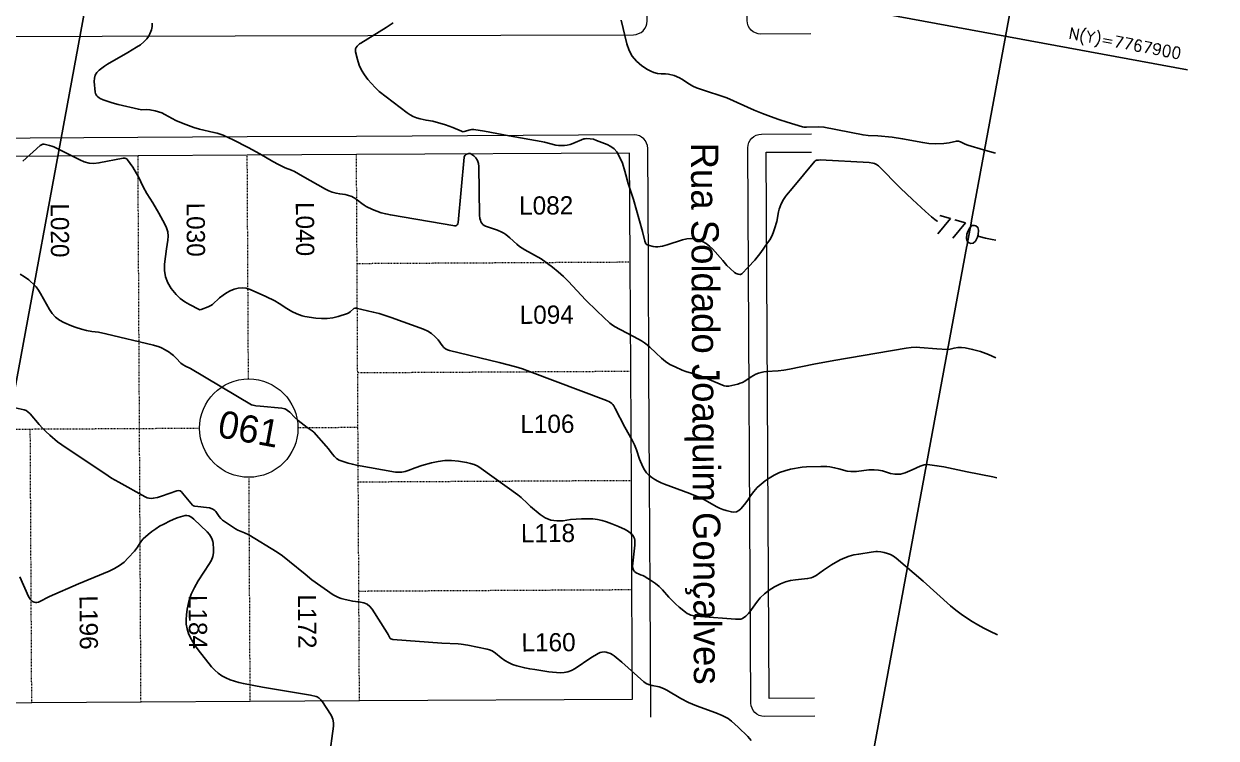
# Model space of a CAD drawing. Header units: centimetres. Extents: x 0 to 1302389, y -144212 to 85618.
# Drawn here: x 380644 to 393699, y -80917 to -73095 of the extents above; entities that cross this region are included whole.
import ezdxf
from ezdxf.enums import TextEntityAlignment as Align

# ---------------------------------------------------------------- set-up
doc = ezdxf.new("R2010")
doc.units = ezdxf.units.CM
doc.header["$LTSCALE"] = 4
doc.linetypes.add('Contínua', pattern=[0])
doc.linetypes.add('TRACEJADO', pattern=[2, 1, -1])
for name, color, linetype in [('CANEVA', 252, 'Continuous'), ('CURVAS-INTERMEDIARIAS', 39, 'Continuous'), ('CURVAS-MESTRA', 34, 'Continuous')]:
    doc.layers.add(name, color=color, linetype=linetype)
for name, color, linetype, lineweight in [('K-ALINHAMENTO', 10, 'Continuous', 9), ('P-MEIOFIO', 171, 'Continuous', 9), ('P-URB', 2, 'Continuous', 9), ('textos', 2, 'Continuous', 9)]:
    doc.layers.add(name, color=color, linetype=linetype, lineweight=lineweight)
doc.styles.add('EC_NOMES', font='GOTHIC.TTF')
doc.styles.add('L50', font='ROMANS.SHX', dxfattribs={"height": 1.25})
doc.styles.add('Padrão', font='simplex.shx')

msp = doc.modelspace()

# ---------------------------------------------------------------- linework, layer by layer
at = {"layer": 'CANEVA'}
for p, q in [((376780.538, -97477.493), (383898.008, -58941.471)), ((359448.449, -67330.225), (393383.191, -73597.854))]:
    msp.add_line(p, q, dxfattribs=at)
at = {"layer": 'CURVAS-INTERMEDIARIAS'}
for points, elevation in [([(391286.911, -76751.595), (391207.11, -76714.052), (391119.6, -76682.849), (391031.893, -76660.072), (390952.174, -76643.048), (390911.132, -76637.646), (390869.745, -76638.83), (390828.489, -76644.791), (390784.637, -76656.141), (390755.006, -76659.739), (390638.907, -76653.174), (390453.124, -76638.461), (390415.835, -76636.824), (390359.916, -76639.976), (390304.34, -76647.417), (389513.667, -76780.885), (389293.59, -76822.462), (389025.747, -76876.653), (388964.013, -76886.433), (388901.915, -76893.571), (388773.981, -76903.175), (388744.664, -76906.72), (388715.883, -76912.36), (388687.907, -76921.159), (388660.455, -76932.061), (388632.627, -76945.985), (388608.006, -76959.772), (388538.011, -77007.147), (388513.684, -77020.603), (388487.853, -77030.852), (388461.012, -77038.989), (388361.529, -77062.3), (388335.506, -77064.203), (388310.177, -77057.954), (388058.667, -76951.725), (388018.022, -76936.931), (387893.476, -76900.479), (387852.618, -76886.669), (387773.625, -76851.83), (387718.817, -76823.89), (387669.867, -76793.92), (387626.176, -76756.712), (387563.563, -76696.51), (387497.566, -76636.301), (387468.523, -76611.589), (387437.944, -76588.824), (387406.027, -76567.929), (387372.98, -76548.873), (387112.222, -76407.875), (387075.643, -76384.782), (387058.634, -76371.465), (386919.75, -76242.477), (386793.535, -76118.211), (386606.614, -75914.97), (386551.339, -75860.421), (386492.758, -75809.446), (386431.964, -75760.85), (386306.546, -75668.049), (386129.23, -75570.07), (386069.915, -75531.629), (386042.553, -75509.336), (385964.524, -75436.851), (385923.167, -75403.409), (385901.304, -75388.496), (385878.657, -75375.08), (385830.174, -75354.267), (385699.527, -75310.242), (385683.253, -75302.27), (385668.994, -75292.117), (385657.771, -75278.693), (385648.562, -75263.087), (385642.219, -75245.355), (385637.3, -75227.318), (385633.159, -75190.037), (385626.124, -74655.354), (385622.299, -74622.672), (385611.846, -74591.471), (385594.672, -74563.732), (385571.037, -74541.235), (385539.893, -74519.064), (385529.305, -74515.589), (385517.821, -74515.322), (385506.462, -74517.339), (385489.286, -74523.308), (385479.797, -74528.863), (385472.181, -74535.858), (385467.368, -74545.013), (385464.42, -74555.597), (385397.774, -75269.276), (385394.326, -75283.994), (385387.009, -75297.217), (385376.055, -75305.602), (385362.348, -75307.053), (384658.144, -75187.621), (384607.42, -75176.915), (384557.513, -75163.592), (384508.829, -75146.34), (384460.952, -75126.471), (384393.14, -75093.707), (384368.736, -75079.216), (384345.69, -75062.636), (384298.915, -75024.403), (384278.531, -75009.986), (384234.359, -74986.463), (384187.058, -74969.953), (384162.638, -74964.601), (384103.558, -74956.882), (384062.139, -74949.678), (384021.752, -74939.249), (383982.945, -74923.994), (383945.181, -74905.506), (383695.549, -74763.756), (383609.041, -74712.316), (383575.5, -74696.756), (383505.752, -74670.962), (383430.567, -74635.752), (383370.912, -74603.764), (383226.209, -74518.357), (383100.397, -74449.087), (382936.601, -74365.321), (382887.437, -74341.393), (382824.724, -74314.162), (382759.893, -74292.418), (382724.846, -74282.874), (382567.733, -74248.798), (382506.344, -74229.818), (382387.737, -74187.5), (382306.998, -74153.554), (382268.329, -74133.105), (382187.788, -74086.233), (382153.609, -74069.958), (382117.948, -74057.26), (382081.289, -74046.952), (382024.051, -74034.911), (381988.41, -74032.858), (381934.681, -74034.691), (381899.277, -74029.379), (381677.617, -73976.358), (381611.002, -73958.622), (381510.877, -73925.434), (381481.433, -73912.496), (381467.646, -73904.284), (381454.336, -73895.187), (381443.29, -73884.37), (381434.459, -73872.32), (381428.933, -73858.448), (381425.612, -73843.342), (381415.371, -73724.675), (381417.763, -73689.28), (381426.318, -73656.513), (381444.132, -73627.725), (381468.106, -73601.576), (381529.043, -73556.552), (381560.827, -73535.97), (381783.622, -73406.973), (381878.49, -73350.591), (381919.841, -73323.648), (381957.72, -73292.019), (381990.231, -73258.173), (382009.127, -73233.012), (382024.101, -73205.332), (382041.217, -73161.883), (382048.67, -73124.604), (382050.065, -73087.859)], 76841.011), ([(391281.607, -74512.689), (391149.723, -74475.715), (390981.169, -74424.405), (390950.231, -74413.349), (390897.852, -74387.733), (390876.919, -74380.35), (390855.23, -74379.03), (390775.045, -74397.067), (390716.001, -74404.851), (390623.214, -74407.872), (390554.422, -74405.656), (390486.286, -74395.99), (390265.544, -74353.203), (390152.039, -74336.486), (389994.943, -74320.535), (389887.08, -74317.113), (389833.274, -74311.077), (389404.142, -74225.676), (389347.037, -74221.037), (389213.325, -74226.695), (389183.32, -74225.461), (389168.587, -74222.811), (389000.041, -74172.06), (388909.166, -74142.454), (388819.104, -74110.699), (388730.239, -74075.698), (388642.186, -74038.547), (388342.559, -73906.779), (388051.211, -73811.506), (388010.139, -73795.893), (387970.26, -73777.937), (387932.171, -73756.439), (387848.508, -73701.065), (387821.092, -73685.705), (387762.753, -73661.957), (387701.449, -73647.239), (387670.201, -73643.515), (387621.148, -73641.316), (387581.674, -73637.248), (387543.523, -73628.925), (387507.351, -73614.217), (387472.491, -73595.262), (387409.803, -73553.796), (387352.457, -73505.299), (387304.336, -73450.429), (387270.048, -73386.013), (387244.964, -73315.229), (387185.873, -73054.599)], 76641.682), ([(380632.516, -74596.998), (380822.009, -74428.537), (380836.895, -74418.344), (380853.772, -74412.846), (380865.542, -74413.429), (380926.383, -74426.652), (380949.978, -74433.777), (380972.908, -74442.806), (381255.367, -74585.329), (381305.486, -74606.119), (381358.197, -74618.966), (381412.169, -74623.006), (381466.028, -74617.619), (381733.139, -74567.225), (381751.131, -74567.214), (381759.521, -74568.976), (381767.188, -74572.024), (381773.746, -74577.016), (381779.578, -74583.302), (381835.943, -74664.161), (381879.248, -74733.476), (381898.031, -74769.732), (381950.678, -74880.653), (381991.558, -74951.577), (382054.712, -75053.078), (382122.984, -75168.791), (382189.177, -75287.474), (382207.331, -75329.989), (382219.587, -75373.542), (382222.97, -75418.66), (382220.453, -75464.826), (382206.452, -75558.958), (382185.035, -75724.854), (382184.712, -75796.895), (382194.919, -75866.086), (382220.912, -75931.018), (382257.444, -75993.102), (382273.671, -76014.393), (382313.737, -76060.194), (382357.266, -76101.852), (382405.974, -76137.3), (382458.151, -76168.626), (382564.201, -76222.905), (382572.038, -76224.869), (382586.394, -76224.237), (382661.736, -76195.545), (382691.743, -76180.909), (382709.409, -76167.459), (382788.131, -76096.49), (382824.857, -76066.929), (382863.396, -76040.338), (382904.652, -76018.191), (382947.72, -75999.015), (382992.01, -75988.091), (383036.097, -75984.142), (383079.879, -75990.678), (383123.447, -76004.188), (383294.386, -76080.89), (383391.801, -76129.794), (383438.658, -76157.543), (383523.52, -76213.341), (383576.586, -76245.5), (383632.63, -76272.128), (383691.206, -76292.179), (383721.316, -76299.21), (383842.567, -76317.612), (383904.017, -76322.211), (383965.05, -76321.444), (384025.438, -76312.641), (384085.409, -76298.472), (384188.078, -76265.705), (384202.78, -76258.478), (384216.368, -76249.333), (384258.203, -76213.732), (384271.462, -76208.124), (384280.949, -76208.447), (384470.572, -76251.041), (384536.299, -76268.481), (384601.305, -76288.453), (384665.826, -76310.12), (385021.41, -76437.274), (385067.078, -76458.509), (385109.148, -76484.522), (385145.827, -76517.718), (385178.909, -76555.683), (385224.497, -76618.892), (385240.858, -76637.695), (385260.348, -76653.223), (385282.309, -76665.083), (385305.983, -76672.993), (385849.617, -76803.845), (386029.307, -76851.324), (386105.473, -76873.925), (386180.4, -76900.321), (387025.025, -77217.842), (387054.64, -77232.544), (387080.697, -77252.904), (387092.128, -77265.039), (387102.686, -77277.833), (387120.248, -77306.05), (387225.273, -77510.258), (387306.226, -77654.877), (387331.559, -77706.592), (387353.342, -77759.801), (387384.642, -77862.016), (387419.901, -77944.165), (387439.069, -77978.283), (387461.349, -78009.813), (387488.305, -78037.433), (387518.383, -78062.468), (387551.677, -78084.033), (387585.94, -78103.749), (387621.648, -78120.692), (387658.327, -78135.777), (387937.184, -78238.321), (388033.094, -78277.319), (388095.627, -78306.402), (388156.409, -78338.982), (388225.586, -78378.627), (388260.996, -78396.853), (388297.271, -78412.867), (388334.839, -78425.552), (388390.497, -78439.896), (388419.31, -78441.488), (388446.38, -78437.538), (388470.825, -78425.25), (388493.517, -78407.417), (388533.706, -78359.767), (388570.138, -78309.192), (388600.384, -78263.628), (388635.214, -78217.227), (388673.202, -78173.923), (388715.914, -78135.272), (388761.781, -78099.737), (388805.291, -78069.879), (388860.371, -78037.029), (388917.495, -78009.138), (388977.684, -77988.684), (389039.907, -77973.187), (389167.633, -77950.602), (389212.636, -77947.512), (389370.188, -77941.454), (389436.393, -77942.807), (389469.26, -77946.546), (389521.14, -77955.601), (389566.912, -77966.183), (389656.899, -77992.584), (389698.34, -77996.924), (389740.1, -77997.177), (389760.912, -77995.721), (389895.133, -77979.079), (389925.519, -77977.698), (389955.921, -77978.702), (390001.32, -77983.175), (390046.556, -77991.499), (390134.536, -78018.066), (390179.897, -78025.218), (390214.687, -78026.606), (390241.187, -78024.974), (390267.246, -78019.915), (390293.019, -78012.564), (390371.956, -77980.543), (390458.505, -77938.749), (390480.282, -77929.819), (390503.039, -77923.816), (390538.08, -77921.217), (390641.671, -77933.387), (390718.017, -77946.18), (390971.863, -78000.585), (391252.13, -78055.542), (391296.31, -78066.985)], 76940.675), ([(380603.829, -75837.5), (380651.523, -75865.708), (380697.007, -75898.26), (380717.123, -75914.786), (380748.931, -75944.063), (380778.27, -75975.407), (380803.895, -76009.845), (380827.051, -76046.351), (380923.523, -76222.619), (380954.575, -76268.175), (380990.561, -76308.307), (381033.938, -76340.298), (381082.25, -76366.866), (381164.145, -76401.411), (381218.54, -76421.825), (381273.74, -76439.247), (381330.151, -76452.199), (381387.385, -76462.172), (381462.145, -76472.798), (381542.927, -76488.073), (382064.478, -76611.948), (382124.426, -76630.662), (382153.102, -76643.317), (382192.598, -76664.06), (382234.948, -76690.582), (382255.087, -76705.338), (382283.454, -76728.172), (382311.983, -76754.187), (382364.703, -76810.332), (382388.696, -76827.929), (382414.62, -76842.974), (382468.106, -76868.633), (383136.029, -77265.437), (383153.907, -77272.408), (383182.4, -77277.873), (383232.471, -77279.936), (383469.749, -77304.473), (383501.444, -77311.979), (383516.103, -77318.872), (383530.165, -77327.348), (383556.048, -77348.213), (383609.507, -77405.021), (383647.75, -77440.067), (383747.819, -77514.383), (383800.316, -77550.45), (383819.554, -77566.845), (383955.633, -77719.962), (383978.287, -77747.548), (384021.065, -77804.736), (384043.788, -77831.077), (384069.118, -77853.887), (384098.363, -77871.42), (384130.204, -77885.429), (384195.848, -77905.844), (384240.869, -77918.071), (384286.381, -77928.301), (384712.798, -78002.499), (384748.471, -78005.915), (384784.248, -78003.989), (384819.497, -77997.132), (384853.596, -77985.856), (384928.221, -77956.494), (385001.587, -77931.643), (385108.812, -77901.259), (385181.499, -77886.062), (385254.556, -77877.097), (385328.165, -77877.486), (385402.134, -77884.104), (385492.432, -77898.066), (385534.882, -77907.7), (385575.846, -77921.043), (385614.562, -77939.92), (385651.784, -77962.494), (386054.063, -78251.938), (386090.866, -78281.56), (386157.073, -78349.135), (386192.33, -78380.751), (386295.967, -78466.976), (386353.718, -78503.294), (386414.441, -78528.678), (386479.646, -78537.64), (386547.835, -78535.66), (386630.877, -78523.664), (386689.813, -78517.624), (386748.972, -78514.594), (386808.289, -78513.57), (386875.745, -78516.604), (386925.745, -78522.727), (386974.913, -78533.683), (387023.536, -78547.863), (387081.04, -78568.507), (387156.359, -78599.699), (387227.948, -78633.687), (387264.921, -78655.303), (387303.329, -78687.207), (387314.519, -78700.534), (387323.434, -78714.931), (387328.939, -78730.947), (387332.188, -78748.037), (387332.562, -78801.983), (387309.695, -79033.783), (387311.78, -79056.404), (387318.399, -79076.539), (387331.828, -79092.944), (387349.793, -79106.853), (387382.03, -79123.105), (387395.278, -79128.643), (387422.883, -79136.174), (387435.602, -79142.648), (387515.395, -79193.405), (387558.298, -79223.687), (387598.998, -79256.46), (387636.38, -79292.979), (387706.137, -79371.791), (387742.19, -79410.132), (387780.439, -79446.294), (387820.145, -79480.992), (387889.346, -79537.951), (387907.002, -79550.405), (387925.554, -79560.966), (387945.462, -79568.687), (387966.259, -79574.504), (387987.833, -79578.418), (388053.072, -79586.211), (388437.462, -79612.987), (388475.679, -79614.806), (388494.054, -79612.555), (388510.985, -79605.06), (388548.495, -79579.871), (388564.691, -79566.261), (388579.217, -79550.883), (388592.615, -79534.314), (388665.466, -79432.738), (388707.616, -79381.659), (388753.658, -79334.967), (388805.535, -79294.877), (388861.322, -79259.188), (388929.903, -79225.508), (388982.386, -79205.729), (389036.871, -79192.451), (389092.707, -79183.497), (389226.102, -79168.852), (389264.966, -79161.192), (389283.419, -79154.952), (389317.564, -79135.85), (389398.864, -79077.154), (389488.498, -79017.667), (389582.524, -78965.406), (389631.434, -78943.578), (389681.376, -78924.992), (389732.862, -78911.272), (389785.389, -78900.805), (389919.607, -78880.879), (389972.662, -78874.634), (389990.304, -78874.264), (390025.495, -78877.875), (390064.701, -78884.985), (390100.569, -78894.478), (390134.791, -78907.447), (390166.575, -78925.611), (390196.702, -78947.25), (390490.194, -79198.501), (390791.226, -79469.012), (390847.586, -79515.33), (390906.031, -79558.972), (390965.865, -79600.854), (391027.486, -79640.086), (391090.095, -79677.595), (391154.184, -79712.52), (391219.26, -79745.721), (391303.423, -79786.514)], 77040.339), ([(388607.539, -80941.19), (388570.541, -80900.506), (388465.209, -80796.404), (388429.904, -80762.793), (388393.146, -80730.737), (388354.033, -80702.159), (388311.564, -80678.859), (388289.368, -80668.82), (388221.654, -80641.395), (388008.426, -80563.024), (387921.258, -80526.735), (387837.465, -80483.205), (387682.77, -80391.594), (387656.192, -80377.351), (387628.801, -80365.258), (387600.204, -80356.399), (387525.378, -80341.636), (387497.012, -80334.218), (387483.063, -80329.625), (387456.796, -80317.263), (387433.331, -80300.159), (387192.293, -80086.741), (387131.088, -80035.272), (387106.295, -80015.754), (387086.429, -80002.426), (387065.674, -79991.001), (387043.592, -79982.433), (387020.621, -79975.768), (386997.398, -79973.425), (386974.718, -79974.456), (386952.84, -79980.529), (386931.496, -79989.965), (386853.832, -80036.938), (386679.573, -80154.355), (386641.853, -80175.908), (386601.181, -80191.22), (386579.982, -80196.142), (386558.624, -80199.566), (386515.265, -80200.395), (386390.957, -80189.983), (386237.427, -80166.583), (386182.666, -80159.62), (386128.745, -80148.334), (386041.528, -80124.492), (385995.966, -80108.993), (385952.155, -80090.046), (385910.95, -80065.936), (385871.497, -80038.379), (385806.714, -79987.293), (385770.315, -79962.185), (385744.332, -79948.995), (385716.372, -79940.81), (385504.88, -79899.63), (385434.014, -79888.721), (385398.321, -79885.524), (385218.992, -79875.652), (384683.69, -79836.6), (384672.258, -79834.509), (384661.592, -79829.924), (384652.814, -79822.739), (384649.558, -79818.144), (384633.605, -79782.756), (384622.488, -79763.27), (384458.729, -79504.309), (384432.692, -79474.132), (384402.953, -79450.224), (384367.651, -79435.748), (384328.645, -79427.55), (384244.718, -79417.887), (384162.37, -79399.019), (384118.011, -79386.224), (384087.685, -79375.647), (384058.405, -79362.972), (384030.685, -79347.17), (383797.306, -79181.899), (383723.565, -79122.794), (383554.349, -78982.711), (383474.341, -78919.346), (383419.181, -78879.21), (383107.36, -78690.217), (383059.728, -78667.87), (382986.313, -78638.662), (382963.208, -78626.134), (382840.29, -78544.983), (382819.153, -78528.715), (382799.674, -78510.877), (382782.663, -78490.658), (382745.77, -78435.683), (382736.661, -78425.355), (382714.6, -78408.602), (382689.144, -78397.282), (382675.684, -78393.884), (382514.781, -78377.148), (382502.481, -78373.448), (382492.512, -78365.363), (382382.729, -78233.673), (382369.674, -78220.671), (382354.467, -78210.271), (382337.825, -78205.221), (382320.592, -78207.491), (382151.786, -78267.842), (382107.005, -78281.422), (382061.1, -78290.548), (382038.298, -78291.637), (382016.007, -78289.851), (381994.492, -78283.749), (381973.498, -78274.773), (381682.975, -78114.677), (381604.409, -78068.636), (381566.153, -78043.976), (381377.551, -77916.124), (381106.046, -77738.601), (381014.247, -77673.282), (380928.234, -77600.508), (380885.89, -77560.012), (380847.834, -77521.433), (380811.41, -77481.311), (380714.172, -77365.711), (380688.091, -77342.408), (380668.182, -77330.633), (380646.329, -77323.07), (380517.331, -77293.934)], 77140.003)]:
    msp.add_lwpolyline(points, dxfattribs=dict(at, elevation=elevation))
at = {"layer": 'CURVAS-MESTRA'}
for points, elevation in [([(391285.538, -75463.052), (391246.29, -75457.782), (391174.553, -75443.032), (391103.378, -75424.961), (390817.211, -75341.641), (390774.675, -75326.933), (390733.419, -75309.574), (390694.063, -75288.238), (390655.987, -75264.249), (390619.476, -75237.499), (390583.742, -75209.778), (390515.405, -75150.495), (390372.281, -75017.471), (390242.606, -74893.833), (390000.196, -74648.885), (389978.155, -74633.888), (389956.787, -74624.084), (389940.631, -74618.82), (389898.14, -74614.569), (389362.199, -74585.453), (389344.638, -74586.092), (389321.759, -74589.244), (389315.565, -74591.668), (389304.936, -74600.052), (389058.276, -74897.878), (388993.988, -74970.155), (388981.935, -74985.148), (388960.822, -75017.37), (388935.254, -75065.481), (388923.449, -75093.838), (388914.735, -75123.292), (388908.085, -75153.482), (388887.948, -75257.518), (388864.783, -75341.18), (388849.866, -75381.722), (388832.462, -75421.024), (388811.359, -75458.457), (388787.778, -75494.661), (388712.423, -75598.927), (388647.593, -75681.604), (388576.48, -75758.955), (388504.985, -75830.853), (388491.36, -75838.006), (388483.92, -75838.669), (388465.692, -75834.856), (388444.81, -75827.797), (388426.206, -75815.979), (388376.963, -75775.688), (388340.429, -75740.279), (388296.962, -75687.809), (388183.453, -75560.052), (388150.535, -75528.442), (388115.035, -75500.713), (388075.683, -75478.81), (388033.749, -75460.788), (387989.755, -75450.514), (387945.719, -75445.959), (387901.629, -75449.977), (387857.509, -75459.707), (387687.012, -75514.779), (387636.228, -75529.693), (387610.725, -75534.814), (387585.161, -75537.298), (387559.526, -75535.837), (387533.831, -75531.74), (387479.642, -75518.721), (387462.222, -75509.93), (387455.808, -75502.786), (387450.559, -75494.276), (387443.054, -75474.495), (387416.771, -75368.057), (387352.031, -75133.678), (387317.581, -75017.685), (387262.251, -74841.668), (387226.028, -74708.929), (387197.755, -74620.62), (387160.316, -74535.788), (387135.708, -74498.142), (387106.823, -74465.169), (387071.507, -74439.187), (387031.903, -74417.876), (386914.337, -74370.47), (386879.606, -74359.373), (386843.626, -74353.508), (386807.024, -74351.176), (386791.114, -74352.373), (386775.534, -74355.566), (386656.089, -74405.91), (386625.586, -74415.661), (386594.304, -74422.491), (386562.49, -74427.378), (386530.478, -74428.783), (386498.707, -74427.618), (386467.321, -74422.612), (386345.978, -74390.004), (386307.298, -74381.745), (385957.473, -74322.515), (385686.639, -74271.52), (385570.154, -74252.773), (385544.011, -74251.867), (385531.132, -74253.775), (385464.09, -74274.838), (385454.551, -74275.731), (385445.086, -74274.297), (385435.665, -74271.311), (385340.548, -74228.73), (385301.866, -74213.619), (385262.487, -74200.478), (385121.868, -74161.827), (385047.573, -74151.267), (384981.896, -74135.529), (384944.071, -74123.739), (384907.636, -74109.033), (384873.297, -74089.941), (384840.349, -74067.934), (384535.789, -73834.523), (384490.329, -73792.185), (384410.582, -73703.319), (384373.054, -73654.033), (384340.775, -73602.008), (384316.352, -73545.859), (384297.16, -73486.958), (384275.78, -73400.236), (384274.442, -73383.388), (384276.33, -73367.46), (384283.054, -73352.892), (384293.004, -73339.243), (384320.244, -73315.278), (384334.886, -73304.594), (384611.424, -73133.856), (384687.297, -73083.248)], 76741.346), ([(383987.862, -81134.804), (384034.844, -80787.642), (384035.748, -80747.958), (384027.849, -80709.071), (384012.854, -80671.842), (384003.318, -80654.22), (383912.454, -80518.484), (383896.478, -80498.09), (383877.836, -80480.114), (383856.439, -80466.24), (383844.647, -80461.548), (383782.701, -80447.725), (383257.583, -80360.559), (383047.91, -80319.735), (382998.643, -80308.051), (382950.059, -80294.264), (382902.477, -80277.296), (382855.58, -80258.216), (382811.514, -80234.56), (382770.386, -80207.12), (382733.672, -80174.008), (382699.907, -80137.104), (382553.057, -79950.943), (382522.181, -79908.167), (382493.873, -79863.888), (382469.425, -79817.373), (382447.552, -79769.368), (382432.025, -79719.707), (382421.997, -79669.41), (382420.226, -79618.144), (382423.962, -79566.254), (382433.773, -79502.929), (382452.018, -79420.881), (382476.952, -79341.416), (382511.923, -79265.823), (382553.591, -79192.824), (382678.231, -79004.115), (382697.74, -78967.188), (382712.18, -78928.9), (382719.015, -78888.548), (382720.782, -78846.824), (382716.048, -78782.353), (382712.265, -78762.063), (382706.254, -78742.315), (382698.766, -78722.932), (382689.106, -78704.557), (382678.114, -78687.142), (382650.846, -78656.11), (382503.916, -78518.997), (382482.146, -78501.548), (382465.367, -78491.152), (382450.565, -78484.212), (382427.168, -78478.532), (382411.315, -78480.297), (382333.994, -78501.488), (382303.63, -78511.853), (382244.818, -78537.639), (382175.343, -78572.593), (382130.821, -78597.116), (382087.698, -78623.722), (382046.672, -78653.462), (382007.045, -78685.284), (381952.037, -78734.809), (381933.543, -78755.099), (381917.206, -78777.155), (381887.741, -78823.979), (381855.167, -78868.648), (381787.273, -78944.262), (381741.059, -78988.479), (381691.649, -79028.113), (381637.437, -79060.87), (381580.019, -79089.041), (381244.323, -79227.955), (380926.381, -79365.841), (380897.38, -79379.528), (380840.981, -79410.026), (380803.562, -79426.77), (380787.272, -79430.734), (380771.311, -79431.495), (380755.85, -79427.464), (380740.718, -79420.22), (380714.975, -79396.625), (380696.708, -79366.849), (380601.551, -79150.264)], 77239.667)]:
    msp.add_lwpolyline(points, dxfattribs=dict(at, elevation=elevation))
at = {"layer": 'K-ALINHAMENTO'}
for points in [[(378937.08, -80535.093), (380731.007, -80525.311), (381926.958, -80518.79), (383122.91, -80512.269), (384318.861, -80505.748), (387308.739, -80489.445), (387302.218, -79293.494), (387295.697, -78097.542), (387289.176, -76901.591), (387282.654, -75705.64), (387276.133, -74509.688), (384286.255, -74525.991), (383090.304, -74532.513), (381894.353, -74539.034), (380118.671, -74548.817)], [(389301.991, -80478.576), (388803.678, -80481.293), (388771.072, -74501.537), (389269.385, -74498.82)]]:
    msp.add_lwpolyline(points, dxfattribs=at)
at = {"layer": 'P-MEIOFIO'}
for points in [[(368529.775, -66884.403), (366636.185, -66894.728), (365440.234, -66901.249), (362998.5, -66914.563, 0.414213562), (362849.821, -67064.872), (362856.614, -68310.655), (362863.135, -69506.606), (362869.656, -70702.557), (362876.178, -71898.508), (362882.97, -73144.291, 0.414213562), (363033.279, -73292.97), (365475.013, -73279.656), (366670.965, -73273.135), (367682.54, -73267.619), (380045.566, -73233.822), (387318.494, -73213.94, 0.415010138), (387467.58, -73063.63), (387434.43, -66984.075, 0.414213562), (387284.121, -66835.396), (382162.036, -66863.325)], [(389262.321, -73203.206), (388714.177, -73206.195, -0.414213562), (388563.867, -73057.516), (388530.718, -66978.097, -0.414213562), (388679.397, -66827.788), (389227.541, -66824.799)], [(387509.151, -80687.683), (387501.543, -79292.407), (387495.022, -78096.455), (387488.501, -76900.504), (387481.98, -75704.553), (387475.187, -74458.77, 0.414213562), (387324.878, -74310.092), (384285.168, -74326.666), (383089.217, -74333.187), (381893.26, -74339.708), (380117.573, -74349.492), (370484.054, -74348.664), (367494.176, -74364.967), (365480.991, -74375.944), (363039.257, -74389.258, 0.414213562), (362890.578, -74539.568), (362897.371, -75785.35), (362903.892, -76981.301), (362910.414, -78177.253), (362916.935, -79373.204), (362923.728, -80618.986, 0.414213562), (363074.037, -80767.665), (365515.77, -80754.351), (366612.059, -80748.373)], [(389303.078, -80677.901), (388754.934, -80680.89, -0.414213562), (388604.625, -80532.212), (388571.475, -74452.793, -0.414213562), (388720.154, -74302.484), (389268.299, -74299.495)]]:
    msp.add_lwpolyline(points, format="xyb", dxfattribs=at)
at = {"layer": 'P-URB', "linetype": 'TRACEJADO', "ltscale": 2, "transparency": 33554687}
for points in [[(381926.958, -80518.79), (381894.353, -74539.034)], [(383103.671, -76984.005), (383090.304, -74532.513)], [(384318.861, -80505.748), (384286.255, -74525.991)], [(387282.654, -75705.64), (384292.776, -75721.943)], [(387289.176, -76901.591), (384299.297, -76917.894)], [(382568.221, -77525.326), (379518.753, -77541.954)], [(380731.007, -80525.311), (380714.704, -77535.433)], [(384302.558, -77515.87), (383644.992, -77519.455)], [(383122.91, -80512.269), (383109.542, -78060.776)], [(387295.697, -78097.542), (384305.819, -78113.845)], [(387302.218, -79293.494), (384312.34, -79309.796)]]:
    msp.add_lwpolyline(points, dxfattribs=at)
at = {"layer": 'textos', "color": 5, "transparency": 33554687}
msp.add_circle((383106.607, -77522.391), 538.394, dxfattribs=at)

# ---------------------------------------------------------------- texts
at = {"layer": 'CANEVA', "color": 2, "style": 'L50'}
msp.add_text('N(Y)=7767900', height=124.58011, rotation=349.5355948, dxfattribs=at).set_placement((393303.287, -73481.747), align=Align.RIGHT)
at = {"layer": 'textos', "style": 'EC_NOMES'}
msp.add_text('Rua Soldado Joaquim Gonçalves', height=298.99226, rotation=270.312413, dxfattribs=at).set_placement((387948.208, -74396.499))
at = {"layer": 'textos', "color": 3, "transparency": 33554687, "style": 'EC_NOMES'}
for s, rotation, p in [('L082', 0.312413, (386067.204, -75184.613)), ('L020', 270.312413, (380937.736, -75060.822)), ('L030', 270.312413, (382425.787, -75052.708)), ('L040', 270.312413, (383621.738, -75046.187)), ('L094', 0.312413, (386073.725, -76380.564)), ('L106', 0.312413, (386080.246, -77576.516)), ('L118', 0.312413, (386086.767, -78772.467)), ('L184', 270.312413, (382449.212, -79348.858)), ('L172', 270.312413, (383645.164, -79342.337)), ('L196', 270.312413, (381253.261, -79355.379)), ('L160', 0.312413, (386093.289, -79968.418))]:
    msp.add_text(s, height=199.3282, rotation=rotation, dxfattribs=at).set_placement(p)
at = {"layer": 'textos', "color": 4, "transparency": 33554687, "style": 'EC_NOMES'}
msp.add_text('061', height=298.9923, rotation=349.5355948, dxfattribs=at).set_placement((382753.658, -77616.817))

# ---------------------------------------------------------------- next in the draw order: texts
at = {"layer": 'CURVAS-MESTRA', "linetype": 'Contínua', "insert": (390895.693, -75257.361, 75607.487), "char_height": 199.3282, "width": 392.51058, "attachment_point": 2, "rotation": 343.7666664, "style": 'Padrão', "bg_fill": 3, "box_fill_scale": 1.2, "bg_fill_color": 256, "bg_fill_true_color": 13158600, "bg_fill_transparency": 0}
msp.add_mtext('770', dxfattribs=at)

# ---------------------------------------------------------------- next in the draw order: linework, layer by layer
at = {"layer": 'CANEVA'}
msp.add_line((387413.852, -94779.341), (393698.654, -60751.617), dxfattribs=at)

doc.saveas('drawing.dxf')
